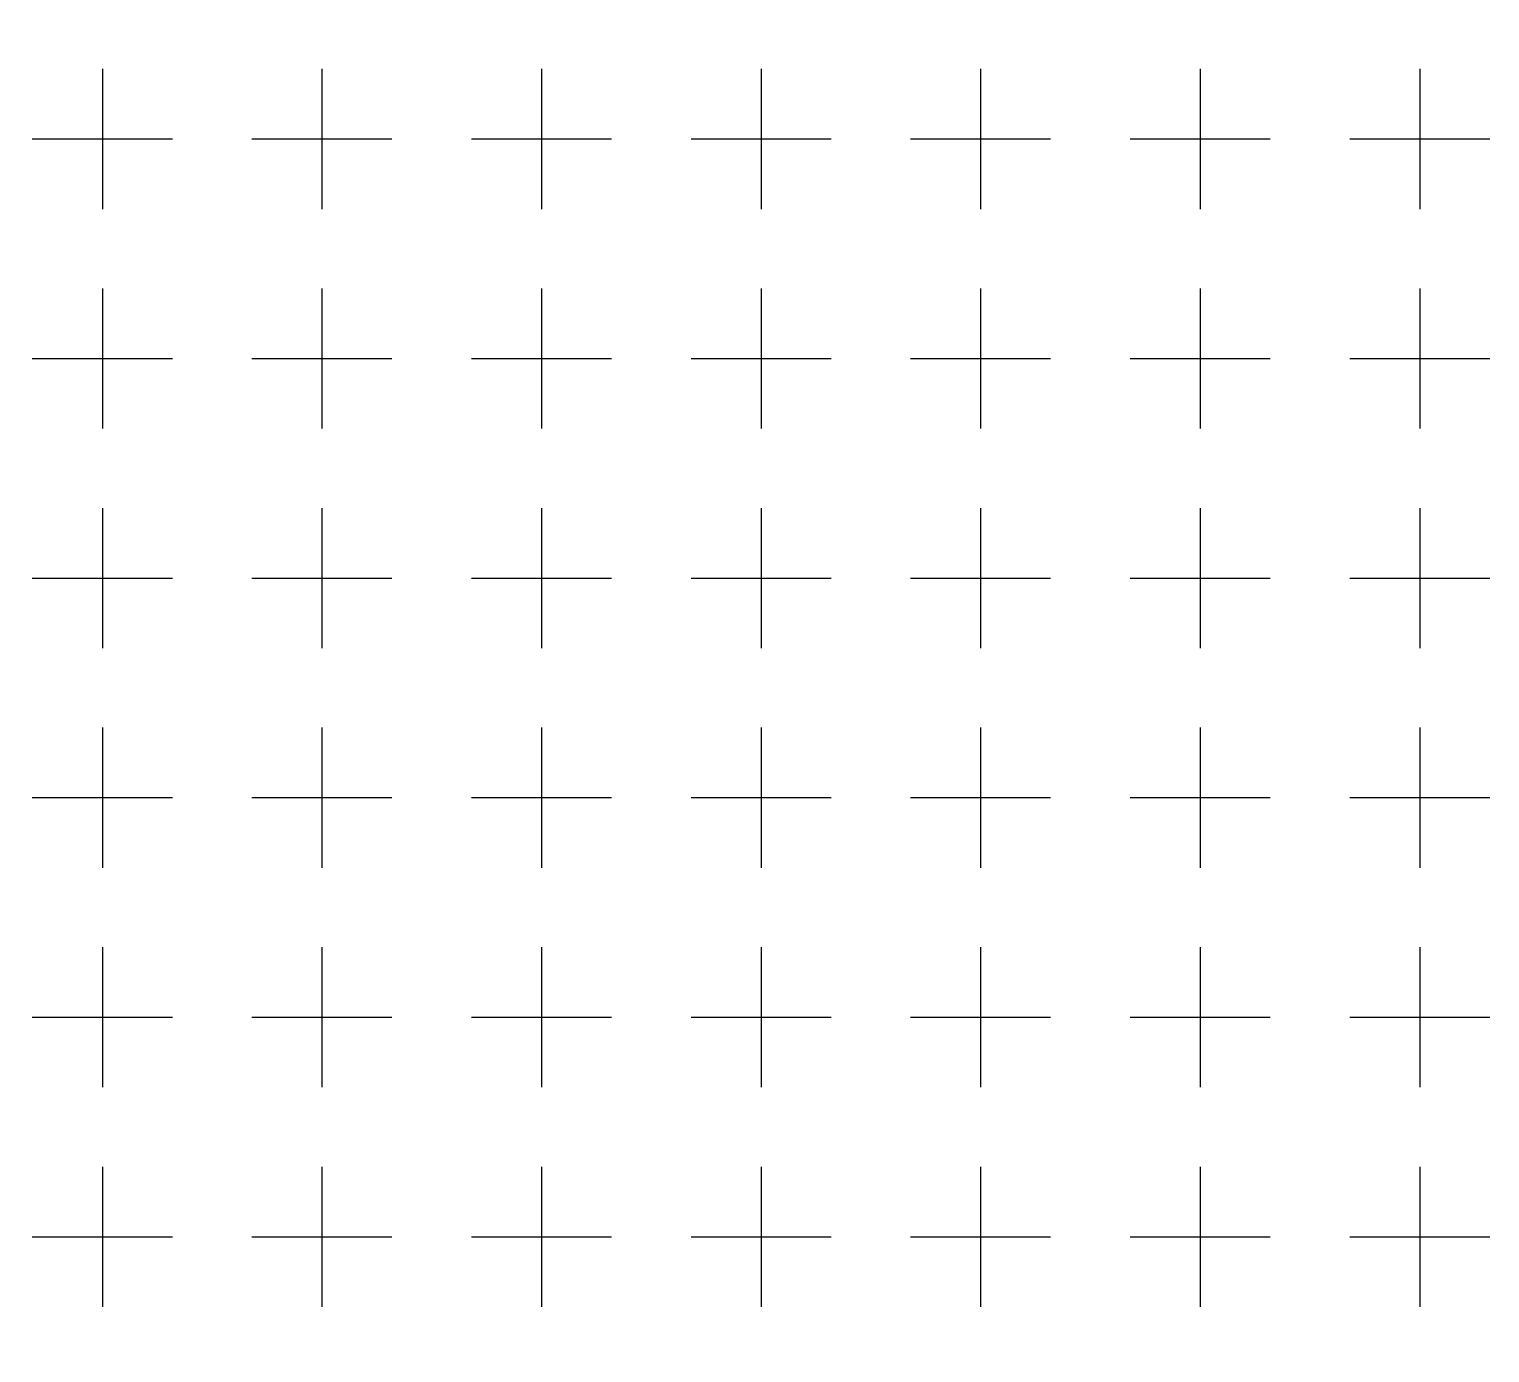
# Model space of a CAD drawing. Extents: x -6879 to 1236, y -1283 to -95.
# Drawn here: x -6776.23 to -6740.98, y -1126.91 to -1094.96 of the extents above; entities that cross this region are included whole.
import ezdxf

# ---------------------------------------------------------------- set-up
doc = ezdxf.new("R2010")
doc.units = 0
doc.header["$LTSCALE"] = 5
doc.header["$MEASUREMENT"] = 0
doc.header["$PDMODE"] = 3
doc.linetypes.add('0', pattern=[0])
doc.linetypes.add('CENTER', pattern=[2, 1.25, -0.25, 0.25, -0.25])
doc.layers.get('Defpoints').update_dxf_attribs({"linetype": 'CONTINUOUS'})
doc.layers.add('\\M+5B1EA\\M+5D7A2', color=4, linetype='0')
doc.layers.add('center', color=1, linetype='CONTINUOUS', lineweight=18)
doc.styles.add('\\M+5CBCE\\M+5CCE5', font='SimSun.ttf')
doc.styles.add('SIMPLEX', font='SIMPLEX')
doc.dimstyles.get("Standard").update_dxf_attribs({"dimscale": 0.12, "dimtxt": 1, "dimasz": 1, "dimexe": 0.3, "dimexo": 0.3, "dimgap": 0.3, "dimtad": 0, "dimdec": 3, "dimzin": 0, "dimdsep": 46, "dimtxsty": 'SIMPLEX', "dimcen": 0.5, "dimclrd": 256, "dimclre": 256, "dimclrt": 256, "dimadec": 0, "dimazin": 0, "dimtfac": 1, "dimtdec": 3, "dimtofl": 0, "dimtmove": 0, "dimatfit": 0, "dimfxl": 0, "dimtolj": 1, "dimtzin": 0, "dimlwd": -1, "dimlwe": -1, "dimarcsym": 0})

# ---------------------------------------------------------------- blocks, each defined once
blk = doc.blocks.new('*D62')
at = {"layer": '\\M+5B1EA\\M+5D7A2', "linetype": 'Continuous', "lineweight": 5}
for p, q in [((-6790.819, -1140.6), (-6790.819, -1149.597)), ((-6790.819, -1149.597), (-6789.361, -1149.837)), ((-6789.361, -1149.837), (-6789.361, -1150.077))]:
    blk.add_line(p, q, dxfattribs=at)
at = {"layer": 'Defpoints', "color": 0}
for p in [(-6756.069, -1068.076), (-6790.819, -1140.564), (-6789.361, -1150.077)]:
    blk.add_point(p, dxfattribs=at)
at = {"layer": '\\M+5B1EA\\M+5D7A2', "lineweight": 5, "insert": (-6789.361, -1152.097), "char_height": 0.96, "attachment_point": 5, "rotation": 90, "style": '\\M+5CBCE\\M+5CCE5'}
blk.add_mtext('\\A1;34.750', dxfattribs=at)

msp = doc.modelspace()

# ---------------------------------------------------------------- linework, layer by layer
at = {"layer": 'center', "color": 1, "linetype": 'CENTER', "lineweight": 5}
for p, q in [((-6774.4689, -1095.9228, -0.0291), (-6774.4689, -1099.3042, -0.0291)), ((-6769.1689, -1095.9228, -0.0291), (-6769.1689, -1099.3042, -0.0291)), ((-6763.8689, -1095.9228, -0.0291), (-6763.8689, -1099.3042, -0.0291)), ((-6758.5689, -1095.9228, -0.0291), (-6758.5689, -1099.3042, -0.0291)), ((-6753.2689, -1095.9228, -0.0291), (-6753.2689, -1099.3042, -0.0291)), ((-6747.9689, -1095.9228, -0.0291), (-6747.9689, -1099.3042, -0.0291)), ((-6742.6689, -1095.9228, -0.0291), (-6742.6689, -1099.3042, -0.0291)), ((-6776.1597, -1097.6135, -0.0291), (-6772.7782, -1097.6135, -0.0291)), ((-6770.8597, -1097.6135, -0.0291), (-6767.4782, -1097.6135, -0.0291)), ((-6765.5597, -1097.6135, -0.0291), (-6762.1782, -1097.6135, -0.0291)), ((-6760.2597, -1097.6135, -0.0291), (-6756.8782, -1097.6135, -0.0291)), ((-6754.9597, -1097.6135, -0.0291), (-6751.5782, -1097.6135, -0.0291)), ((-6749.6597, -1097.6135, -0.0291), (-6746.2782, -1097.6135, -0.0291)), ((-6744.3597, -1097.6135, -0.0291), (-6740.9782, -1097.6135, -0.0291)), ((-6774.4689, -1101.2228, -0.0291), (-6774.4689, -1104.6042, -0.0291)), ((-6769.1689, -1101.2228, -0.0291), (-6769.1689, -1104.6042, -0.0291)), ((-6763.8689, -1101.2228, -0.0291), (-6763.8689, -1104.6042, -0.0291)), ((-6758.5689, -1101.2228, -0.0291), (-6758.5689, -1104.6042, -0.0291)), ((-6753.2689, -1101.2228, -0.0291), (-6753.2689, -1104.6042, -0.0291)), ((-6747.9689, -1101.2228, -0.0291), (-6747.9689, -1104.6042, -0.0291)), ((-6742.6689, -1101.2228, -0.0291), (-6742.6689, -1104.6042, -0.0291)), ((-6776.1597, -1102.9135, -0.0291), (-6772.7782, -1102.9135, -0.0291)), ((-6770.8597, -1102.9135, -0.0291), (-6767.4782, -1102.9135, -0.0291)), ((-6765.5597, -1102.9135, -0.0291), (-6762.1782, -1102.9135, -0.0291)), ((-6760.2597, -1102.9135, -0.0291), (-6756.8782, -1102.9135, -0.0291)), ((-6754.9597, -1102.9135, -0.0291), (-6751.5782, -1102.9135, -0.0291)), ((-6749.6597, -1102.9135, -0.0291), (-6746.2782, -1102.9135, -0.0291)), ((-6744.3597, -1102.9135, -0.0291), (-6740.9782, -1102.9135, -0.0291)), ((-6774.4689, -1106.5228, -0.0291), (-6774.4689, -1109.9042, -0.0291)), ((-6769.1689, -1106.5228, -0.0291), (-6769.1689, -1109.9042, -0.0291)), ((-6763.8689, -1106.5228, -0.0291), (-6763.8689, -1109.9042, -0.0291)), ((-6758.5689, -1106.5228, -0.0291), (-6758.5689, -1109.9042, -0.0291)), ((-6753.2689, -1106.5228, -0.0291), (-6753.2689, -1109.9042, -0.0291)), ((-6747.9689, -1106.5228, -0.0291), (-6747.9689, -1109.9042, -0.0291)), ((-6742.6689, -1106.5228, -0.0291), (-6742.6689, -1109.9042, -0.0291)), ((-6776.1597, -1108.2135, -0.0291), (-6772.7782, -1108.2135, -0.0291)), ((-6770.8597, -1108.2135, -0.0291), (-6767.4782, -1108.2135, -0.0291)), ((-6765.5597, -1108.2135, -0.0291), (-6762.1782, -1108.2135, -0.0291)), ((-6760.2597, -1108.2135, -0.0291), (-6756.8782, -1108.2135, -0.0291)), ((-6754.9597, -1108.2135, -0.0291), (-6751.5782, -1108.2135, -0.0291)), ((-6749.6597, -1108.2135, -0.0291), (-6746.2782, -1108.2135, -0.0291)), ((-6744.3597, -1108.2135, -0.0291), (-6740.9782, -1108.2135, -0.0291)), ((-6774.4689, -1111.8228, -0.0291), (-6774.4689, -1115.2042, -0.0291)), ((-6769.1689, -1111.8228, -0.0291), (-6769.1689, -1115.2042, -0.0291)), ((-6763.8689, -1111.8228, -0.0291), (-6763.8689, -1115.2042, -0.0291)), ((-6758.5689, -1111.8228, -0.0291), (-6758.5689, -1115.2042, -0.0291)), ((-6753.2689, -1111.8228, -0.0291), (-6753.2689, -1115.2042, -0.0291)), ((-6747.9689, -1111.8228, -0.0291), (-6747.9689, -1115.2042, -0.0291)), ((-6742.6689, -1111.8228, -0.0291), (-6742.6689, -1115.2042, -0.0291)), ((-6776.1597, -1113.5135, -0.0291), (-6772.7782, -1113.5135, -0.0291)), ((-6770.8597, -1113.5135, -0.0291), (-6767.4782, -1113.5135, -0.0291)), ((-6765.5597, -1113.5135, -0.0291), (-6762.1782, -1113.5135, -0.0291)), ((-6760.2597, -1113.5135, -0.0291), (-6756.8782, -1113.5135, -0.0291)), ((-6754.9597, -1113.5135, -0.0291), (-6751.5782, -1113.5135, -0.0291)), ((-6749.6597, -1113.5135, -0.0291), (-6746.2782, -1113.5135, -0.0291)), ((-6744.3597, -1113.5135, -0.0291), (-6740.9782, -1113.5135, -0.0291)), ((-6774.4689, -1117.1228, -0.0291), (-6774.4689, -1120.5042, -0.0291)), ((-6769.1689, -1117.1228, -0.0291), (-6769.1689, -1120.5042, -0.0291)), ((-6763.8689, -1117.1228, -0.0291), (-6763.8689, -1120.5042, -0.0291)), ((-6758.5689, -1117.1228, -0.0291), (-6758.5689, -1120.5042, -0.0291)), ((-6753.2689, -1117.1228, -0.0291), (-6753.2689, -1120.5042, -0.0291)), ((-6747.9689, -1117.1228, -0.0291), (-6747.9689, -1120.5042, -0.0291)), ((-6742.6689, -1117.1228, -0.0291), (-6742.6689, -1120.5042, -0.0291)), ((-6776.1597, -1118.8135, -0.0291), (-6772.7782, -1118.8135, -0.0291)), ((-6770.8597, -1118.8135, -0.0291), (-6767.4782, -1118.8135, -0.0291)), ((-6765.5597, -1118.8135, -0.0291), (-6762.1782, -1118.8135, -0.0291)), ((-6760.2597, -1118.8135, -0.0291), (-6756.8782, -1118.8135, -0.0291)), ((-6754.9597, -1118.8135, -0.0291), (-6751.5782, -1118.8135, -0.0291)), ((-6749.6597, -1118.8135, -0.0291), (-6746.2782, -1118.8135, -0.0291)), ((-6744.3597, -1118.8135, -0.0291), (-6740.9782, -1118.8135, -0.0291)), ((-6774.4689, -1122.4228, -0.0291), (-6774.4689, -1125.8042, -0.0291)), ((-6769.1689, -1122.4228, -0.0291), (-6769.1689, -1125.8042, -0.0291)), ((-6763.8689, -1122.4228, -0.0291), (-6763.8689, -1125.8042, -0.0291)), ((-6758.5689, -1122.4228, -0.0291), (-6758.5689, -1125.8042, -0.0291)), ((-6753.2689, -1122.4228, -0.0291), (-6753.2689, -1125.8042, -0.0291)), ((-6747.9689, -1122.4228, -0.0291), (-6747.9689, -1125.8042, -0.0291)), ((-6742.6689, -1122.4228, -0.0291), (-6742.6689, -1125.8042, -0.0291)), ((-6776.1597, -1124.1135, -0.0291), (-6772.7782, -1124.1135, -0.0291)), ((-6770.8597, -1124.1135, -0.0291), (-6767.4782, -1124.1135, -0.0291)), ((-6765.5597, -1124.1135, -0.0291), (-6762.1782, -1124.1135, -0.0291)), ((-6760.2597, -1124.1135, -0.0291), (-6756.8782, -1124.1135, -0.0291)), ((-6754.9597, -1124.1135, -0.0291), (-6751.5782, -1124.1135, -0.0291)), ((-6749.6597, -1124.1135, -0.0291), (-6746.2782, -1124.1135, -0.0291)), ((-6744.3597, -1124.1135, -0.0291), (-6740.9782, -1124.1135, -0.0291))]:
    msp.add_line(p, q, dxfattribs=at)

# ---------------------------------------------------------------- dimensions: what is measured, and where the dimension line sits
at = {"layer": '\\M+5B1EA\\M+5D7A2', "lineweight": 5}
dim = msp.add_ordinate_dim(feature_location=(-6790.8189, -1140.5635, -0.0291), offset=(1.458, -9.5133), dtype=1, origin=(-6756.0689, -1068.0755, -0.0291), dimstyle='Standard', override={"dimtxt": 8, "dimtxsty": '\\M+5CBCE\\M+5CCE5', "dimtfillclr": 256, "dimlwe": 5, "dimarcsym": 2}, dxfattribs=at)
dim.commit()
dim.dimension.update_dxf_attribs({"geometry": '*D62', "text_midpoint": (-6789.361, -1152.0972, -0.0291)})

doc.saveas('drawing.dxf')
